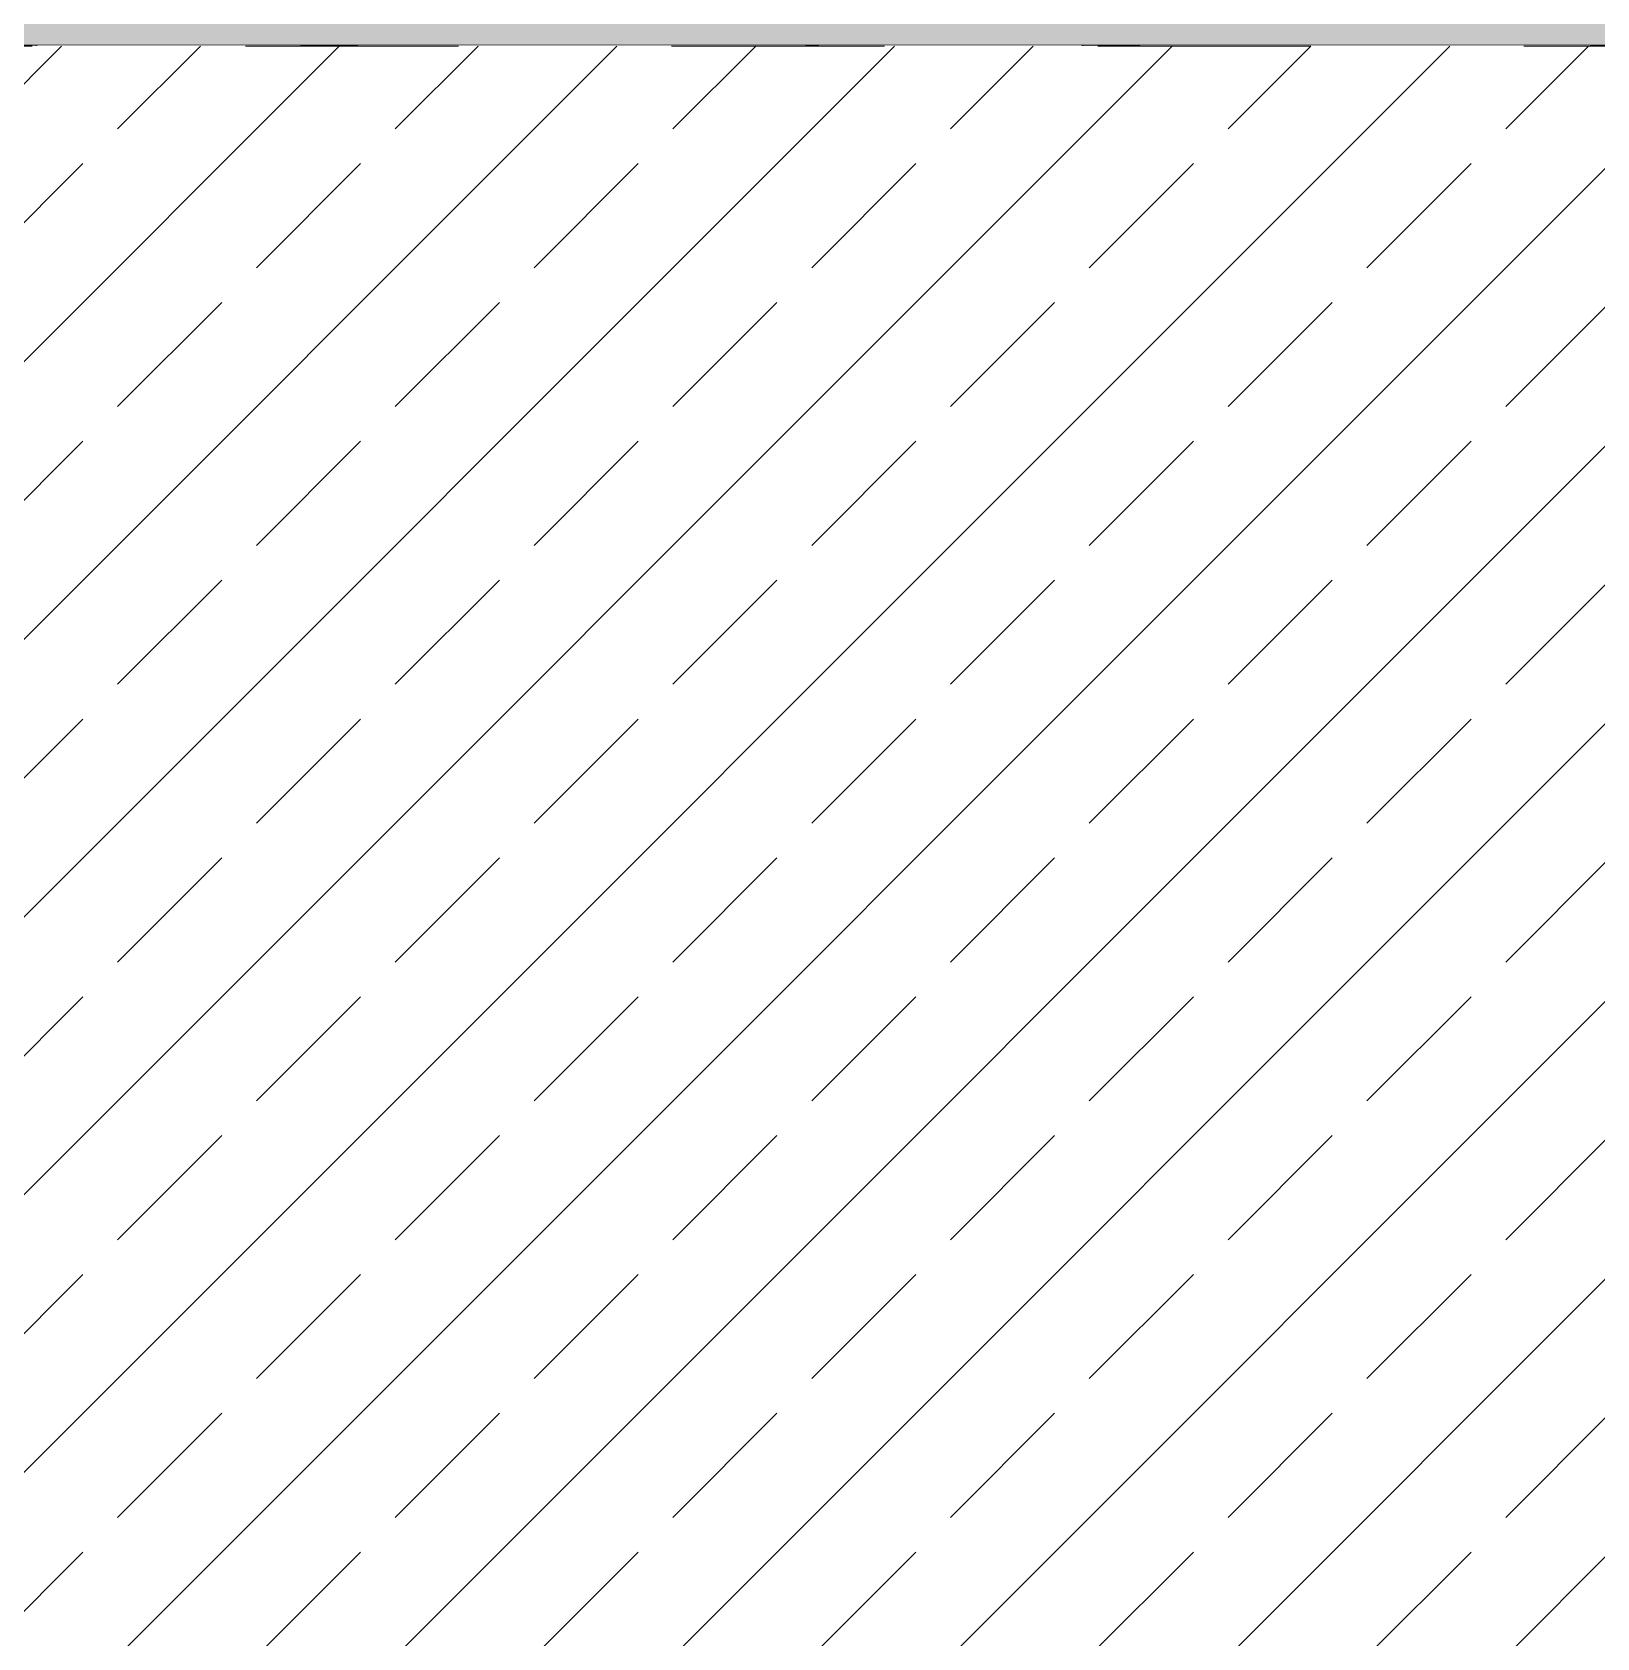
# Model space of a CAD drawing. Header units: millimetres. Extents: x -48147 to 1422273, y -494195 to 18123.
# Drawn here: x 1399523 to 1401596, y -479335 to -477209 of the extents above; entities that cross this region are included whole.
import ezdxf

# ---------------------------------------------------------------- set-up
doc = ezdxf.new("R2010")
doc.units = ezdxf.units.MM
doc.header["$MEASUREMENT"] = 0
doc.linetypes.add('Dashed', pattern=[2822.222233, 1411.111116, -1411.111116])
doc.linetypes.add('Wipeout_Contour', pattern=[1000, 0, -1000])
for name, color, linetype in [('A-25-M_Wall_Int', 7, 'Continuous'), ('A-95-P_Drawing', 7, 'Continuous'), ('New_A-20-M_Roof', 7, 'Continuous'), ('New_A-25-M_Wall_Int', 7, 'Continuous'), ('S-280-M_STRUCT_FRAME.IFC Import', 7, 'Continuous')]:
    doc.layers.add(name, color=color, linetype=linetype)
for name, color, linetype, lineweight in [('A-25-M_Wall_Int_Pen_No__87', 8, 'Continuous', 20), ('A-95-P_Drawing_Pen_No__2', 8, 'Continuous', 15), ('New_A-20-M_Roof_Pen_No__4', 7, 'Continuous', 20), ('S-280-M_STRUCT_FRAME.IFC Import_Pen_No__1', 7, 'Continuous', 13), ('S-280-M_STRUCT_FRAME.IFC Import_Pen_No__160', 5, 'Continuous', 200), ('S-280-M_STRUCT_FRAME.IFC Import_Pen_No__90', 8, 'Continuous', 20)]:
    doc.layers.add(name, color=color, linetype=linetype, lineweight=lineweight)
doc.layers.add('A-95-P_Drawing_Pen_No__62', color=7, linetype='Continuous', lineweight=20, true_color=0xaaaaaa)
doc.layers.add('New_A-20-M_Roof_Pen_No__81', color=7, linetype='Continuous', lineweight=20, true_color=0x6a6a6a)

# ---------------------------------------------------------------- blocks, each defined once
blk = doc.blocks.new('Section Elem_485_2', base_point=(1383917.5, -489195))
at = {"color": 254, "linetype": 'Wipeout_Contour', "lineweight": 0, "ltscale": 128787076.4017707}
blk.add_wipeout([(1398517.3, -477345), (1398492.9, -477345), (1398492.9, -477495), (1403748.8, -477495), (1403748.8, -477296), (1403671.2, -477296), (1403671.2, -477226), (1403654, -477226), (1403657.4, -477227.5), (1403658.8, -477231), (1403658.8, -477245), (1403582, -477245), (1403582, -477483), (1403580.5, -477486.6), (1403576.9, -477488), (1402915, -477488), (1402911.3, -477486.6), (1402909.8, -477483), (1402909.8, -477467), (1402981.8, -477467), (1402981.8, -477296), (1402635.8, -477296), (1402635.8, -477226), (1402618.6, -477226), (1402622, -477227.5), (1402623.4, -477231), (1402623.4, -477245), (1402546.6, -477245), (1402546.6, -477483), (1402545.1, -477486.6), (1402541.5, -477488), (1401879.6, -477488), (1401875.9, -477486.6), (1401874.4, -477483), (1401874.4, -477467), (1401946.4, -477467), (1401946.4, -477296), (1401600.4, -477296), (1401600.4, -477226), (1401586.3, -477226), (1401590, -477227.5), (1401590.8, -477229.6), (1401591.4, -477231), (1401591.4, -477245), (1401511.2, -477245), (1401511.2, -477483), (1401509.7, -477486.6), (1401506, -477488), (1400844.2, -477488), (1400840.5, -477486.6), (1400839, -477483), (1400839, -477467), (1400911, -477467), (1400911, -477296), (1400565, -477296), (1400565, -477226), (1400547.8, -477226), (1400551.3, -477227.5), (1400552.7, -477231), (1400552.7, -477245), (1400475.8, -477245), (1400475.8, -477483), (1400474.3, -477486.6), (1400470.6, -477488), (1399808.8, -477488), (1399805.1, -477486.6), (1399803.6, -477483), (1399803.6, -477467), (1399875.5, -477467), (1399875.5, -477296), (1399529.6, -477296), (1399529.6, -477226), (1399512.3, -477226), (1399515.7, -477227.5), (1399517.1, -477231), (1399517.1, -477245), (1399440.4, -477245), (1399440.4, -477483), (1399438.9, -477486.6), (1399435.2, -477488), (1398773.3, -477488), (1398769.7, -477486.6), (1398768.2, -477483), (1398768.2, -477467), (1398840.1, -477467), (1398840.1, -477296), (1398517.3, -477296)], dxfattribs=at).dxf.layer = 'New_A-25-M_Wall_Int'
blk = doc.blocks.new('Section Elem_542_2', base_point=(1383917.5, -489195))
at = {"layer": 'New_A-20-M_Roof_Pen_No__81', "linetype": 'Continuous', "lineweight": 0, "true_color": 0x353535}
blk.add_hatch(color=250, dxfattribs=at).paths.add_polyline_path([(1362715.3, -477191), (1362715.3, -477226), (1405069.5, -477226), (1405069.5, -477191)])
at = {"layer": 'New_A-20-M_Roof_Pen_No__4', "linetype": 'Continuous'}
for p, q in [((1399880.7, -477226), (1398917.8, -477226)), ((1399953.2, -477226), (1399880.7, -477226)), ((1400916.1, -477226), (1399953.2, -477226)), ((1400988.6, -477226), (1400916.1, -477226)), ((1401951.5, -477226), (1400988.6, -477226))]:
    blk.add_line(p, q, dxfattribs=at)
blk = doc.blocks.new('Section Elem_577_2', base_point=(1383917.5, -489195))
at = {"layer": 'A-25-M_Wall_Int_Pen_No__87', "linetype": 'Continuous'}
blk.add_line((1401238.8, -477495), (1398426.5, -477495), dxfattribs=at)
at = {"color": 254, "linetype": 'Wipeout_Contour', "lineweight": 0, "ltscale": 11821439.08941695}
blk.add_wipeout([(1398312.7, -477835.5), (1398350.6, -477835.5), (1398357.9, -477832.5), (1398360.8, -477825.3), (1398360.8, -477513.7), (1398357.9, -477506.5), (1398350.6, -477503.5), (1398312.7, -477503.5)], dxfattribs=at).dxf.layer = 'A-25-M_Wall_Int'
blk = doc.blocks.new('Section Elem_621_2', base_point=(1383917.5, -489195))
at = {"color": 254, "linetype": 'Wipeout_Contour', "lineweight": 0, "ltscale": 7394278.354647901}
blk.add_wipeout([(1399880.7, -477226), (1399529.6, -477226), (1399529.6, -477228), (1399876.8, -477228), (1399877.1, -477227.5)], dxfattribs=at).dxf.layer = 'S-280-M_STRUCT_FRAME.IFC Import'
at = {"color": 254, "linetype": 'Wipeout_Contour', "lineweight": 0, "ltscale": 7394318.106711507}
blk.add_wipeout([(1399876.8, -477228), (1399529.6, -477228), (1399529.6, -477296), (1399875.5, -477296), (1399875.5, -477231)], dxfattribs=at).dxf.layer = 'S-280-M_STRUCT_FRAME.IFC Import'
at = {"layer": 'S-280-M_STRUCT_FRAME.IFC Import_Pen_No__90', "linetype": 'Continuous'}
for p, q in [((1399529.6, -477228), (1399529.6, -477226)), ((1399876.8, -477228), (1399529.6, -477228)), ((1399529.6, -477296), (1399529.6, -477228)), ((1399875.5, -477296), (1399529.6, -477296))]:
    blk.add_line(p, q, dxfattribs=at)
blk = doc.blocks.new('Section Elem_622_2', base_point=(1383917.5, -489195))
at = {"color": 254, "linetype": 'Wipeout_Contour', "lineweight": 0, "ltscale": 7399178.628703848}
blk.add_wipeout([(1400565, -477228), (1400912.2, -477228), (1400912.5, -477227.5), (1400916.1, -477226), (1400565, -477226)], dxfattribs=at).dxf.layer = 'S-280-M_STRUCT_FRAME.IFC Import'
at = {"color": 254, "linetype": 'Wipeout_Contour', "lineweight": 0, "ltscale": 7399218.349758503}
blk.add_wipeout([(1400565, -477296), (1400911, -477296), (1400911, -477231), (1400912.2, -477228), (1400565, -477228)], dxfattribs=at).dxf.layer = 'S-280-M_STRUCT_FRAME.IFC Import'
at = {"layer": 'S-280-M_STRUCT_FRAME.IFC Import_Pen_No__90', "linetype": 'Continuous'}
for p, q in [((1400565, -477228), (1400565, -477226)), ((1400912.2, -477228), (1400565, -477228)), ((1400565, -477296), (1400565, -477228)), ((1400911, -477296), (1400565, -477296))]:
    blk.add_line(p, q, dxfattribs=at)
blk = doc.blocks.new('Section Elem_663_2', base_point=(1383917.5, -489195))
at = {"color": 254, "linetype": 'Wipeout_Contour', "lineweight": 0, "ltscale": 5926458.129658104}
blk.add_wipeout([(1401238.8, -477663.3), (1403748.8, -477663.3), (1403748.8, -477659.9), (1401284.4, -477659.9)], dxfattribs=at).dxf.layer = 'S-280-M_STRUCT_FRAME.IFC Import'
at = {"color": 254, "linetype": 'Wipeout_Contour', "lineweight": 0, "ltscale": 5926532.427755712}
blk.add_wipeout([(1401284.4, -477659.9), (1403748.8, -477659.9), (1403748.8, -477650), (1401326.4, -477650)], dxfattribs=at).dxf.layer = 'S-280-M_STRUCT_FRAME.IFC Import'
at = {"color": 254, "linetype": 'Wipeout_Contour', "lineweight": 0, "ltscale": 5926588.595645438}
blk.add_wipeout([(1401361.2, -477634.3), (1401326.4, -477650), (1403748.8, -477650), (1403748.8, -477634.3)], dxfattribs=at).dxf.layer = 'S-280-M_STRUCT_FRAME.IFC Import'
at = {"color": 254, "linetype": 'Wipeout_Contour', "lineweight": 0, "ltscale": 4441240.072447242}
blk.add_wipeout([(1401285.1, -477653.2), (1401192.4, -477653.2), (1401238.8, -477657)], dxfattribs=at).dxf.layer = 'S-280-M_STRUCT_FRAME.IFC Import'
at = {"color": 254, "linetype": 'Wipeout_Contour', "lineweight": 0, "ltscale": 5926622.083312897}
blk.add_wipeout([(1401386.1, -477614.1), (1401361.2, -477634.3), (1403748.8, -477634.3), (1403748.8, -477614.1)], dxfattribs=at).dxf.layer = 'S-280-M_STRUCT_FRAME.IFC Import'
at = {"color": 254, "linetype": 'Wipeout_Contour', "lineweight": 0, "ltscale": 5921644.870890295}
blk.add_wipeout([(1401150.7, -477642.2), (1401192.4, -477653.2), (1401285.1, -477653.2), (1401326.9, -477642.2)], dxfattribs=at).dxf.layer = 'S-280-M_STRUCT_FRAME.IFC Import'
at = {"layer": 'S-280-M_STRUCT_FRAME.IFC Import_Pen_No__90', "linetype": 'Continuous'}
blk.add_line((1403748.8, -477663.3), (1401238.8, -477663.3), dxfattribs=at)
at = {"color": 254, "linetype": 'Wipeout_Contour', "lineweight": 0, "ltscale": 5926630.178387765}
blk.add_wipeout([(1401386.1, -477614.1), (1403748.8, -477614.1), (1403748.8, -477591.2), (1401399.1, -477591.2)], dxfattribs=at).dxf.layer = 'S-280-M_STRUCT_FRAME.IFC Import'
at = {"color": 254, "linetype": 'Wipeout_Contour', "lineweight": 0, "ltscale": 5921626.622834876}
blk.add_wipeout([(1401117.5, -477624.9), (1401150.7, -477642.2), (1401326.9, -477642.2), (1401360, -477624.9)], dxfattribs=at).dxf.layer = 'S-280-M_STRUCT_FRAME.IFC Import'
at = {"color": 254, "linetype": 'Wipeout_Contour', "lineweight": 0, "ltscale": 5926612.225021146}
blk.add_wipeout([(1401399.1, -477567.2), (1401399.1, -477591.2), (1403748.8, -477591.2), (1403748.8, -477567.2)], dxfattribs=at).dxf.layer = 'S-280-M_STRUCT_FRAME.IFC Import'
at = {"color": 254, "linetype": 'Wipeout_Contour', "lineweight": 0, "ltscale": 5921601.506974095}
blk.add_wipeout([(1401381.3, -477603.2), (1401096.2, -477603.2), (1401117.5, -477624.9), (1401360, -477624.9)], dxfattribs=at).dxf.layer = 'S-280-M_STRUCT_FRAME.IFC Import'
at = {"color": 254, "linetype": 'Wipeout_Contour', "lineweight": 0, "ltscale": 5926569.666847352}
blk.add_wipeout([(1401386.1, -477544.2), (1401399.1, -477567.2), (1403748.8, -477567.2), (1403748.8, -477544.2)], dxfattribs=at).dxf.layer = 'S-280-M_STRUCT_FRAME.IFC Import'
at = {"color": 254, "linetype": 'Wipeout_Contour', "lineweight": 0, "ltscale": 5921571.982149942}
blk.add_wipeout([(1401088.9, -477579.2), (1401096.2, -477603.2), (1401381.3, -477603.2), (1401388.6, -477579.2)], dxfattribs=at).dxf.layer = 'S-280-M_STRUCT_FRAME.IFC Import'
at = {"layer": 'S-280-M_STRUCT_FRAME.IFC Import_Pen_No__1', "linetype": 'Continuous', "flags": 128}
for points in [[(1401078.4, -477591.2), (1401091.4, -477614.1), (1401116.3, -477634.3), (1401151.2, -477650), (1401193.1, -477659.9), (1401238.8, -477663.3), (1401284.4, -477659.9), (1401326.4, -477650), (1401361.2, -477634.3), (1401386.1, -477614.1), (1401399.1, -477591.2)], [(1401096.2, -477603.2), (1401117.5, -477624.9), (1401150.7, -477642.2), (1401192.4, -477653.2), (1401238.8, -477657), (1401285.1, -477653.2), (1401326.9, -477642.2), (1401360, -477624.9), (1401381.3, -477603.2)]]:
    blk.add_lwpolyline(points, dxfattribs=at)
at = {"color": 254, "linetype": 'Wipeout_Contour', "lineweight": 0, "ltscale": 5926505.961799438}
blk.add_wipeout([(1403748.8, -477524.1), (1401361.2, -477524.1), (1401386.1, -477544.2), (1403748.8, -477544.2)], dxfattribs=at).dxf.layer = 'S-280-M_STRUCT_FRAME.IFC Import'
at = {"color": 254, "linetype": 'Wipeout_Contour', "lineweight": 0, "ltscale": 5921540.938665669}
blk.add_wipeout([(1401096.2, -477555.1), (1401088.9, -477579.2), (1401388.6, -477579.2), (1401381.3, -477555.1)], dxfattribs=at).dxf.layer = 'S-280-M_STRUCT_FRAME.IFC Import'
at = {"layer": 'S-280-M_STRUCT_FRAME.IFC Import_Pen_No__1', "linetype": 'Continuous'}
for p, q in [((1401078.4, -477567.2), (1401078.4, -477591.2)), ((1401088.9, -477579.2), (1401096.2, -477603.2)), ((1401388.6, -477579.2), (1401381.3, -477603.2)), ((1401399.1, -477567.2), (1401399.1, -477591.2))]:
    blk.add_line(p, q, dxfattribs=at)
at = {"color": 254, "linetype": 'Wipeout_Contour', "lineweight": 0, "ltscale": 5926426.270422757}
blk.add_wipeout([(1401326.4, -477508.4), (1401361.2, -477524.1), (1403748.8, -477524.1), (1403748.8, -477508.4)], dxfattribs=at).dxf.layer = 'S-280-M_STRUCT_FRAME.IFC Import'
at = {"color": 254, "linetype": 'Wipeout_Contour', "lineweight": 0, "ltscale": 5926337.048197273}
blk.add_wipeout([(1401284.4, -477498.4), (1401326.4, -477508.4), (1403748.8, -477508.4), (1403748.8, -477498.4)], dxfattribs=at).dxf.layer = 'S-280-M_STRUCT_FRAME.IFC Import'
at = {"color": 254, "linetype": 'Wipeout_Contour', "lineweight": 0, "ltscale": 5921511.415271802}
blk.add_wipeout([(1401117.5, -477533.4), (1401096.2, -477555.1), (1401381.3, -477555.1), (1401360, -477533.4)], dxfattribs=at).dxf.layer = 'S-280-M_STRUCT_FRAME.IFC Import'
at = {"layer": 'S-280-M_STRUCT_FRAME.IFC Import_Pen_No__1', "linetype": 'Continuous'}
for p, q in [((1401096.2, -477555.1), (1401088.9, -477579.2)), ((1401381.3, -477555.1), (1401388.6, -477579.2))]:
    blk.add_line(p, q, dxfattribs=at)
at = {"color": 254, "linetype": 'Wipeout_Contour', "lineweight": 0, "ltscale": 5926245.523369882}
blk.add_wipeout([(1401238.8, -477495), (1401284.4, -477498.4), (1403748.8, -477498.4), (1403748.8, -477495)], dxfattribs=at).dxf.layer = 'S-280-M_STRUCT_FRAME.IFC Import'
at = {"color": 254, "linetype": 'Wipeout_Contour', "lineweight": 0, "ltscale": 5921486.3017175}
blk.add_wipeout([(1401150.7, -477516.2), (1401117.5, -477533.4), (1401360, -477533.4), (1401326.9, -477516.2)], dxfattribs=at).dxf.layer = 'S-280-M_STRUCT_FRAME.IFC Import'
at = {"color": 254, "linetype": 'Wipeout_Contour', "lineweight": 0, "ltscale": 5921468.055964585}
blk.add_wipeout([(1401150.7, -477516.2), (1401326.9, -477516.2), (1401285.1, -477505.1), (1401192.4, -477505.1)], dxfattribs=at).dxf.layer = 'S-280-M_STRUCT_FRAME.IFC Import'
at = {"color": 254, "linetype": 'Wipeout_Contour', "lineweight": 0, "ltscale": 4441094.623610521}
blk.add_wipeout([(1401238.8, -477501.3), (1401192.4, -477505.1), (1401285.1, -477505.1)], dxfattribs=at).dxf.layer = 'S-280-M_STRUCT_FRAME.IFC Import'
at = {"layer": 'S-280-M_STRUCT_FRAME.IFC Import_Pen_No__160', "linetype": 'Continuous', "lineweight": 0, "true_color": 0x00007f}
h = blk.add_hatch(color=176, dxfattribs=at)
h.paths.add_polyline_path([(1401238.8, -477663.3), (1401284.4, -477659.9), (1401326.4, -477650), (1401361.2, -477634.3), (1401386.1, -477614.1), (1401399.1, -477591.2), (1401399.1, -477567.2), (1401386.1, -477544.2), (1401361.2, -477524.1), (1401326.4, -477508.4), (1401284.4, -477498.4), (1401238.8, -477495), (1401193.1, -477498.4), (1401151.2, -477508.4), (1401116.3, -477524.1), (1401091.4, -477544.2), (1401078.4, -477567.2), (1401078.4, -477591.2), (1401091.4, -477614.1), (1401116.3, -477634.3), (1401151.2, -477650), (1401193.1, -477659.9)])
h.paths.add_polyline_path([(1401238.8, -477657), (1401192.4, -477653.2), (1401150.7, -477642.2), (1401117.5, -477624.9), (1401096.2, -477603.2), (1401088.9, -477579.2), (1401096.2, -477555.1), (1401117.5, -477533.4), (1401150.7, -477516.2), (1401192.4, -477505.1), (1401238.8, -477501.3), (1401285.1, -477505.1), (1401326.9, -477516.2), (1401360, -477533.4), (1401381.3, -477555.1), (1401388.6, -477579.2), (1401381.3, -477603.2), (1401360, -477624.9), (1401326.9, -477642.2), (1401285.1, -477653.2)], flags=0)
at = {"layer": 'S-280-M_STRUCT_FRAME.IFC Import_Pen_No__1', "linetype": 'Continuous', "flags": 128}
for points in [[(1401399.1, -477567.2), (1401386.1, -477544.2), (1401361.2, -477524.1), (1401326.4, -477508.4), (1401284.4, -477498.4), (1401238.8, -477495), (1401193.1, -477498.4), (1401151.2, -477508.4), (1401116.3, -477524.1), (1401091.4, -477544.2), (1401078.4, -477567.2)], [(1401381.3, -477555.1), (1401360, -477533.4), (1401326.9, -477516.2), (1401285.1, -477505.1), (1401238.8, -477501.3), (1401192.4, -477505.1), (1401150.7, -477516.2), (1401117.5, -477533.4), (1401096.2, -477555.1)]]:
    blk.add_lwpolyline(points, dxfattribs=at)
at = {"layer": 'S-280-M_STRUCT_FRAME.IFC Import_Pen_No__90', "linetype": 'Continuous'}
blk.add_line((1403748.8, -477495), (1401238.8, -477495), dxfattribs=at)
blk = doc.blocks.new('Section Elem_705_2', base_point=(1383917.5, -489195))
at = {"color": 254, "linetype": 'Wipeout_Contour', "lineweight": 0, "ltscale": 5921293.15550718}
blk.add_wipeout([(1400988.6, -477226), (1400992.3, -477227.5), (1401590, -477227.5), (1401586.3, -477226)], dxfattribs=at).dxf.layer = 'S-280-M_STRUCT_FRAME.IFC Import'
at = {"color": 254, "linetype": 'Wipeout_Contour', "lineweight": 0, "ltscale": 7401915.350529135}
blk.add_wipeout([(1400992.3, -477227.5), (1400993.8, -477231), (1401591.4, -477231), (1401590.8, -477229.6), (1401590, -477227.5)], dxfattribs=at).dxf.layer = 'S-280-M_STRUCT_FRAME.IFC Import'
at = {"color": 254, "linetype": 'Wipeout_Contour', "lineweight": 0, "ltscale": 5921320.277884264}
blk.add_wipeout([(1400993.8, -477245), (1401591.4, -477245), (1401591.4, -477231), (1400993.8, -477231)], dxfattribs=at).dxf.layer = 'S-280-M_STRUCT_FRAME.IFC Import'
at = {"layer": 'S-280-M_STRUCT_FRAME.IFC Import_Pen_No__90', "linetype": 'Continuous'}
for p, q in [((1401590.7, -477229.1), (1401591.4, -477231)), ((1401591.4, -477231), (1401591.4, -477245))]:
    blk.add_line(p, q, dxfattribs=at)
at = {"color": 254, "linetype": 'Wipeout_Contour', "lineweight": 0, "ltscale": 5920020.211653524}
blk.add_wipeout([(1400916.1, -477228.5), (1400914.3, -477229.3), (1400990.4, -477229.3), (1400988.6, -477228.5)], dxfattribs=at).dxf.layer = 'S-280-M_STRUCT_FRAME.IFC Import'
at = {"color": 254, "linetype": 'Wipeout_Contour', "lineweight": 0, "ltscale": 5920021.823919632}
blk.add_wipeout([(1400914.3, -477229.3), (1400913.5, -477231), (1400991.2, -477231), (1400990.4, -477229.3)], dxfattribs=at).dxf.layer = 'S-280-M_STRUCT_FRAME.IFC Import'
at = {"color": 254, "linetype": 'Wipeout_Contour', "lineweight": 0, "ltscale": 8881264.449942682}
blk.add_wipeout([(1400913.5, -477231), (1400913.5, -477483), (1401511.2, -477483), (1401511.2, -477245), (1400991.2, -477245), (1400991.2, -477231)], dxfattribs=at).dxf.layer = 'S-280-M_STRUCT_FRAME.IFC Import'
at = {"layer": 'S-280-M_STRUCT_FRAME.IFC Import_Pen_No__1', "linetype": 'Continuous'}
for p, q in [((1400916.1, -477226), (1400912.5, -477227.5)), ((1400988.6, -477226), (1400992.3, -477227.5)), ((1400993.8, -477245), (1400991.2, -477245))]:
    blk.add_line(p, q, dxfattribs=at)
at = {"layer": 'S-280-M_STRUCT_FRAME.IFC Import_Pen_No__1', "linetype": 'Continuous', "flags": 128}
for points in [[(1400990.4, -477229.3), (1400988.6, -477228.5), (1400916.1, -477228.5), (1400914.3, -477229.3)], [(1400990.4, -477229.3), (1400991.2, -477231), (1400991.2, -477245)], [(1400992.3, -477227.5), (1400993.8, -477231), (1400993.8, -477245)]]:
    blk.add_lwpolyline(points, dxfattribs=at)
at = {"layer": 'S-280-M_STRUCT_FRAME.IFC Import_Pen_No__90', "linetype": 'Continuous'}
for p, q in [((1400913.5, -477231), (1400991.2, -477231)), ((1400993.8, -477231), (1401591.4, -477231)), ((1400993.8, -477245), (1401591.4, -477245))]:
    blk.add_line(p, q, dxfattribs=at)
at = {"color": 254, "linetype": 'Wipeout_Contour', "lineweight": 0, "ltscale": 5921331.956584129}
blk.add_wipeout([(1400913.5, -477483), (1400912, -477486.6), (1401509.7, -477486.6), (1401511.2, -477483)], dxfattribs=at).dxf.layer = 'S-280-M_STRUCT_FRAME.IFC Import'
at = {"color": 254, "linetype": 'Wipeout_Contour', "lineweight": 0, "ltscale": 5921325.381378861}
blk.add_wipeout([(1400912, -477486.6), (1400908.4, -477488), (1401506, -477488), (1401509.7, -477486.6)], dxfattribs=at).dxf.layer = 'S-280-M_STRUCT_FRAME.IFC Import'
at = {"color": 254, "linetype": 'Wipeout_Contour', "lineweight": 0, "ltscale": 5920049.614791005}
blk.add_wipeout([(1400911, -477467), (1400841.6, -477467), (1400841.6, -477483), (1400911, -477483)], dxfattribs=at).dxf.layer = 'S-280-M_STRUCT_FRAME.IFC Import'
at = {"layer": 'S-280-M_STRUCT_FRAME.IFC Import_Pen_No__1', "linetype": 'Continuous'}
blk.add_line((1400841.6, -477467), (1400839, -477467), dxfattribs=at)
at = {"layer": 'S-280-M_STRUCT_FRAME.IFC Import_Pen_No__90', "linetype": 'Continuous'}
blk.add_line((1400841.6, -477467), (1400911, -477467), dxfattribs=at)
at = {"color": 254, "linetype": 'Wipeout_Contour', "lineweight": 0, "ltscale": 5920061.079092289}
blk.add_wipeout([(1400841.6, -477483), (1400842.3, -477484.8), (1400910.2, -477484.8), (1400911, -477483)], dxfattribs=at).dxf.layer = 'S-280-M_STRUCT_FRAME.IFC Import'
at = {"color": 254, "linetype": 'Wipeout_Contour', "lineweight": 0, "ltscale": 5920062.692156018}
blk.add_wipeout([(1400842.3, -477484.8), (1400844.2, -477485.5), (1400908.4, -477485.5), (1400910.2, -477484.8)], dxfattribs=at).dxf.layer = 'S-280-M_STRUCT_FRAME.IFC Import'
at = {"layer": 'S-280-M_STRUCT_FRAME.IFC Import_Pen_No__160', "linetype": 'Continuous', "lineweight": 0, "true_color": 0x00007f}
blk.add_hatch(color=176, dxfattribs=at).paths.add_polyline_path([(1400993.8, -477231), (1400992.3, -477227.5), (1400988.6, -477226), (1400916.1, -477226), (1400912.5, -477227.5), (1400911, -477231), (1400911, -477483), (1400910.2, -477484.8), (1400908.4, -477485.5), (1400844.2, -477485.5), (1400842.3, -477484.8), (1400841.6, -477483), (1400841.6, -477467), (1400839, -477467), (1400839, -477483), (1400840.5, -477486.6), (1400844.2, -477488), (1400908.4, -477488), (1400912, -477486.6), (1400913.5, -477483), (1400913.5, -477231), (1400914.3, -477229.3), (1400916.1, -477228.5), (1400988.6, -477228.5), (1400990.4, -477229.3), (1400991.2, -477231), (1400991.2, -477245), (1400993.8, -477245)])
at = {"layer": 'S-280-M_STRUCT_FRAME.IFC Import_Pen_No__1', "linetype": 'Continuous', "flags": 128}
for points in [[(1400912.5, -477227.5), (1400911, -477231), (1400911, -477483), (1400910.2, -477484.8)], [(1400914.3, -477229.3), (1400913.5, -477231), (1400913.5, -477483), (1400912, -477486.6)], [(1400839, -477467), (1400839, -477483), (1400840.5, -477486.6)], [(1400841.6, -477467), (1400841.6, -477483), (1400842.3, -477484.8)], [(1400840.5, -477486.6), (1400844.2, -477488), (1400908.4, -477488), (1400912, -477486.6)], [(1400842.3, -477484.8), (1400844.2, -477485.5), (1400908.4, -477485.5), (1400910.2, -477484.8)]]:
    blk.add_lwpolyline(points, dxfattribs=at)
at = {"layer": 'S-280-M_STRUCT_FRAME.IFC Import_Pen_No__90', "linetype": 'Continuous'}
for p, q in [((1400841.6, -477483), (1400911, -477483)), ((1400908.4, -477488), (1401506.1, -477488)), ((1400913.5, -477483), (1401511.2, -477483))]:
    blk.add_line(p, q, dxfattribs=at)
blk = doc.blocks.new('Section Elem_706_2', base_point=(1383917.5, -489195))
at = {"color": 254, "linetype": 'Wipeout_Contour', "lineweight": 0, "ltscale": 5917393.574427345}
blk.add_wipeout([(1399958.4, -477231), (1399958.4, -477245), (1400552.7, -477245), (1400552.7, -477231)], dxfattribs=at).dxf.layer = 'S-280-M_STRUCT_FRAME.IFC Import'
at = {"color": 254, "linetype": 'Wipeout_Contour', "lineweight": 0, "ltscale": 5916142.663753128}
blk.add_wipeout([(1399874.8, -477484.8), (1399806.9, -477484.8), (1399808.8, -477485.5), (1399873, -477485.5)], dxfattribs=at).dxf.layer = 'S-280-M_STRUCT_FRAME.IFC Import'
at = {"color": 254, "linetype": 'Wipeout_Contour', "lineweight": 0, "ltscale": 5917379.486355685}
blk.add_wipeout([(1400551.3, -477227.5), (1399956.9, -477227.5), (1399958.4, -477231), (1400552.7, -477231)], dxfattribs=at).dxf.layer = 'S-280-M_STRUCT_FRAME.IFC Import'
at = {"color": 254, "linetype": 'Wipeout_Contour', "lineweight": 0, "ltscale": 5916141.049594672}
blk.add_wipeout([(1399806.2, -477483), (1399806.9, -477484.8), (1399874.8, -477484.8), (1399875.5, -477483)], dxfattribs=at).dxf.layer = 'S-280-M_STRUCT_FRAME.IFC Import'
at = {"color": 254, "linetype": 'Wipeout_Contour', "lineweight": 0, "ltscale": 5917366.789077353}
blk.add_wipeout([(1399953.2, -477226), (1399956.9, -477227.5), (1400551.3, -477227.5), (1400547.8, -477226)], dxfattribs=at).dxf.layer = 'S-280-M_STRUCT_FRAME.IFC Import'
at = {"color": 254, "linetype": 'Wipeout_Contour', "lineweight": 0, "ltscale": 5916129.577670677}
blk.add_wipeout([(1399806.2, -477483), (1399875.5, -477483), (1399875.5, -477467), (1399806.2, -477467)], dxfattribs=at).dxf.layer = 'S-280-M_STRUCT_FRAME.IFC Import'
at = {"layer": 'S-280-M_STRUCT_FRAME.IFC Import_Pen_No__1', "linetype": 'Continuous'}
blk.add_line((1399806.2, -477467), (1399803.6, -477467), dxfattribs=at)
at = {"layer": 'S-280-M_STRUCT_FRAME.IFC Import_Pen_No__1', "linetype": 'Continuous', "flags": 128}
for points in [[(1399803.6, -477467), (1399803.6, -477483), (1399805.1, -477486.6)], [(1399806.2, -477467), (1399806.2, -477483), (1399806.9, -477484.8)]]:
    blk.add_lwpolyline(points, dxfattribs=at)
at = {"layer": 'S-280-M_STRUCT_FRAME.IFC Import_Pen_No__90', "linetype": 'Continuous'}
for p, q in [((1400551.3, -477227.5), (1400547.8, -477226)), ((1400552.7, -477231), (1400551.3, -477227.5)), ((1400552.7, -477245), (1400552.7, -477231))]:
    blk.add_line(p, q, dxfattribs=at)
at = {"color": 254, "linetype": 'Wipeout_Contour', "lineweight": 0, "ltscale": 5917405.257868065}
blk.add_wipeout([(1399876.6, -477486.6), (1399873, -477488), (1400470.6, -477488), (1400474.3, -477486.6)], dxfattribs=at).dxf.layer = 'S-280-M_STRUCT_FRAME.IFC Import'
at = {"color": 254, "linetype": 'Wipeout_Contour', "lineweight": 0, "ltscale": 5917411.830127501}
blk.add_wipeout([(1399876.6, -477486.6), (1400474.3, -477486.6), (1400475.8, -477483), (1399878.1, -477483)], dxfattribs=at).dxf.layer = 'S-280-M_STRUCT_FRAME.IFC Import'
at = {"color": 254, "linetype": 'Wipeout_Contour', "lineweight": 0, "ltscale": 8875384.080239946}
blk.add_wipeout([(1399955.8, -477231), (1399878.1, -477231), (1399878.1, -477483), (1400475.8, -477483), (1400475.8, -477245), (1399955.8, -477245)], dxfattribs=at).dxf.layer = 'S-280-M_STRUCT_FRAME.IFC Import'
at = {"layer": 'S-280-M_STRUCT_FRAME.IFC Import_Pen_No__1', "linetype": 'Continuous'}
blk.add_line((1399958.4, -477245), (1399955.8, -477245), dxfattribs=at)
at = {"layer": 'S-280-M_STRUCT_FRAME.IFC Import_Pen_No__1', "linetype": 'Continuous', "flags": 128}
for points in [[(1399805.1, -477486.6), (1399808.8, -477488), (1399873, -477488), (1399876.6, -477486.6)], [(1399806.9, -477484.8), (1399808.8, -477485.5), (1399873, -477485.5), (1399874.8, -477484.8)]]:
    blk.add_lwpolyline(points, dxfattribs=at)
at = {"layer": 'S-280-M_STRUCT_FRAME.IFC Import_Pen_No__90', "linetype": 'Continuous'}
for p, q in [((1400552.7, -477245), (1399958.4, -477245)), ((1399875.5, -477467), (1399806.2, -477467)), ((1399875.5, -477483), (1399806.2, -477483)), ((1400470.7, -477488), (1399873, -477488)), ((1400475.8, -477483), (1399878.1, -477483))]:
    blk.add_line(p, q, dxfattribs=at)
at = {"color": 254, "linetype": 'Wipeout_Contour', "lineweight": 0, "ltscale": 5916101.55531795}
blk.add_wipeout([(1399878.9, -477229.3), (1399878.1, -477231), (1399955.8, -477231), (1399955, -477229.3)], dxfattribs=at).dxf.layer = 'S-280-M_STRUCT_FRAME.IFC Import'
at = {"color": 254, "linetype": 'Wipeout_Contour', "lineweight": 0, "ltscale": 5916099.941979758}
blk.add_wipeout([(1399880.7, -477228.5), (1399878.9, -477229.3), (1399955, -477229.3), (1399953.2, -477228.5)], dxfattribs=at).dxf.layer = 'S-280-M_STRUCT_FRAME.IFC Import'
at = {"layer": 'S-280-M_STRUCT_FRAME.IFC Import_Pen_No__160', "linetype": 'Continuous', "lineweight": 0, "true_color": 0x00007f}
blk.add_hatch(color=176, dxfattribs=at).paths.add_polyline_path([(1399958.4, -477231), (1399956.9, -477227.5), (1399953.2, -477226), (1399880.7, -477226), (1399877.1, -477227.5), (1399875.5, -477231), (1399875.5, -477483), (1399874.8, -477484.8), (1399873, -477485.5), (1399808.8, -477485.5), (1399806.9, -477484.8), (1399806.2, -477483), (1399806.2, -477467), (1399803.6, -477467), (1399803.6, -477483), (1399805.1, -477486.6), (1399808.8, -477488), (1399873, -477488), (1399876.6, -477486.6), (1399878.1, -477483), (1399878.1, -477231), (1399878.9, -477229.3), (1399880.7, -477228.5), (1399953.2, -477228.5), (1399955, -477229.3), (1399955.8, -477231), (1399955.8, -477245), (1399958.4, -477245)])
at = {"layer": 'S-280-M_STRUCT_FRAME.IFC Import_Pen_No__1', "linetype": 'Continuous'}
for p, q in [((1399880.7, -477226), (1399877.1, -477227.5)), ((1399953.2, -477226), (1399956.9, -477227.5))]:
    blk.add_line(p, q, dxfattribs=at)
at = {"layer": 'S-280-M_STRUCT_FRAME.IFC Import_Pen_No__1', "linetype": 'Continuous', "flags": 128}
for points in [[(1399877.1, -477227.5), (1399875.5, -477231), (1399875.5, -477483), (1399874.8, -477484.8)], [(1399878.9, -477229.3), (1399878.1, -477231), (1399878.1, -477483), (1399876.6, -477486.6)], [(1399955, -477229.3), (1399953.2, -477228.5), (1399880.7, -477228.5), (1399878.9, -477229.3)], [(1399955, -477229.3), (1399955.8, -477231), (1399955.8, -477245)], [(1399956.9, -477227.5), (1399958.4, -477231), (1399958.4, -477245)]]:
    blk.add_lwpolyline(points, dxfattribs=at)
at = {"layer": 'S-280-M_STRUCT_FRAME.IFC Import_Pen_No__90', "linetype": 'Continuous'}
for p, q in [((1399955.8, -477231), (1399878.1, -477231)), ((1400552.7, -477231), (1399958.4, -477231))]:
    blk.add_line(p, q, dxfattribs=at)

msp = doc.modelspace()

# ---------------------------------------------------------------- block references
at = {"layer": 'New_A-25-M_Wall_Int'}
msp.add_blockref('Section Elem_485_2', (1383917.5, -489195), dxfattribs=at)

# ---------------------------------------------------------------- next in the draw order: block references
at = {"layer": 'A-25-M_Wall_Int'}
msp.add_blockref('Section Elem_577_2', (1383917.5, -489195), dxfattribs=at)
at = {"layer": 'New_A-20-M_Roof'}
msp.add_blockref('Section Elem_542_2', (1383917.5, -489195), dxfattribs=at)

# ---------------------------------------------------------------- next in the draw order: block references
at = {"layer": 'S-280-M_STRUCT_FRAME.IFC Import'}
for name in ['Section Elem_621_2', 'Section Elem_622_2', 'Section Elem_663_2']:
    msp.add_blockref(name, (1383917.5, -489195), dxfattribs=at)

# ---------------------------------------------------------------- next in the draw order: block references
for name in ['Section Elem_706_2', 'Section Elem_705_2']:
    msp.add_blockref(name, (1383917.5, -489195), dxfattribs=at)

# ---------------------------------------------------------------- next in the draw order: wipeouts: each hides what was drawn before it
at = {"color": 254, "linetype": 'Wipeout_Contour', "lineweight": 0, "ltscale": 8868760.136200747}
msp.add_wipeout([(1384074, -477227), (1384074, -480495), (1403940.9, -480495), (1403940.9, -485145.5), (1405047, -485145.5), (1405047, -477227)], dxfattribs=at).dxf.layer = 'A-95-P_Drawing'

# ---------------------------------------------------------------- next in the draw order: hatches: boundary and pattern name
at = {"layer": 'A-95-P_Drawing_Pen_No__62', "linetype": 'Continuous', "ltscale": 0.2}
h = msp.add_hatch(dxfattribs=at)
h.set_pattern_fill('Brass_Bronze_0002', color=256, style=0, pattern_type=2)
h.set_pattern_definition([(45, (1383917.5, -489195.03), (-183.8478, 183.8478), []), (45, (1383825.58, -489103.1), (-183.8478, 183.8478), [195, -65])])
h.paths.add_polyline_path([(1384074, -477227), (1384074, -480495), (1403940.9, -480495), (1403940.9, -485145.5), (1405047, -485145.5), (1405047, -477227)])

# ---------------------------------------------------------------- next in the draw order: linework, layer by layer
at = {"layer": 'A-95-P_Drawing_Pen_No__2', "linetype": 'Dashed', "ltscale": 0.2, "flags": 128}
msp.add_lwpolyline([(1384074, -477227), (1384074, -480495), (1403940.9, -480495), (1403940.9, -485145.5), (1405047, -485145.5), (1405047, -477227)], close=True, dxfattribs=at)

doc.saveas('drawing.dxf')
